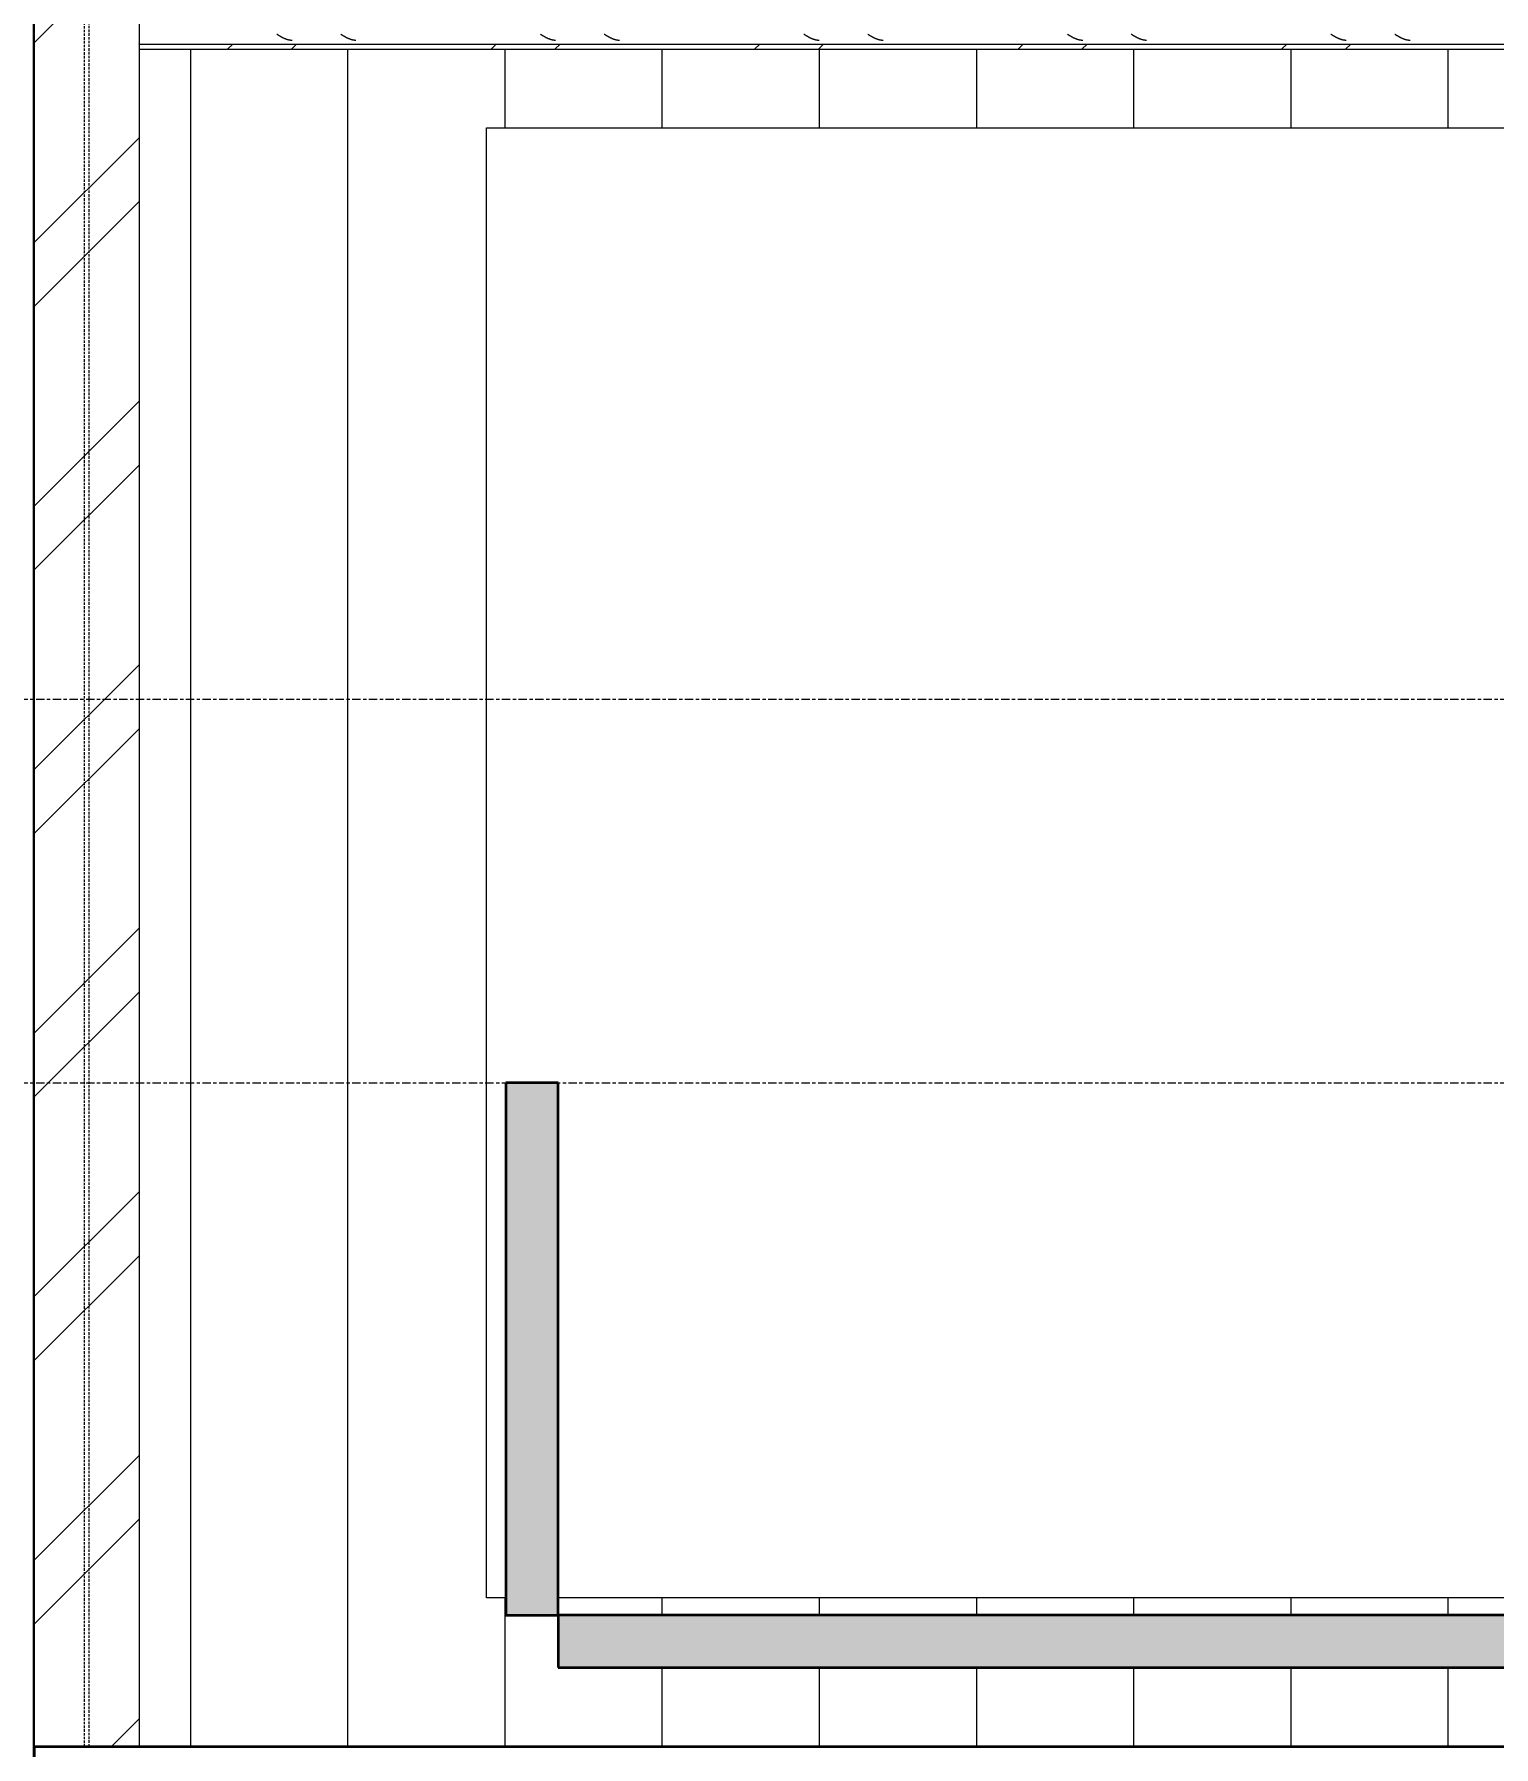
# Model space of a CAD drawing. Header units: centimetres. Extents: x 710 to 12582, y -437 to 1921.
# Drawn here: x 10005 to 10283.5, y 388.9 to 715.7 of the extents above; entities that cross this region are included whole.
import ezdxf

# ---------------------------------------------------------------- set-up
doc = ezdxf.new("R2010")
doc.units = ezdxf.units.CM
doc.linetypes.add('Centre', pattern=[3.175, 0.635, -0.475, 1.59, -0.475])
doc.linetypes.add('Oculto', pattern=[0.714375, 0.47625, -0.238125])
for name, color, linetype, lineweight in [('A-ANNO-DIMS', 7, 'Continuous', 9), ('A-ANNO-DIMS-100', 7, 'Continuous', 9), ('A-FLOR', 7, 'Continuous', 9), ('A-FLOR-LEVL', 7, 'Continuous', 9), ('A-FLOR-PATT', 7, 'Continuous', 35), ('A-WALL', 7, 'Continuous', 9), ('A-WALL-PATT', 7, 'Continuous', 35), ('I-WALL', 7, 'Continuous', 9), ('S-BEAM', 7, 'Continuous', 9), ('S-COLS', 7, 'Continuous', 9)]:
    doc.layers.add(name, color=color, linetype=linetype, lineweight=lineweight)
doc.styles.add('Century Gothic_1', font='GOTHIC.TTF', dxfattribs={"height": 15})
doc.dimstyles.new('FCA_N_Cotas_E100', dxfattribs={"dimscale": 30.48, "dimtxt": 15.662524, "dimasz": 0.492126, "dimexe": 0.656168, "dimexo": 0.656168, "dimgap": 0.032808, "dimtad": 1, "dimlfac": 0.01, "dimrnd": 0.01, "dimzin": 0, "dimdsep": 46, "dimtxsty": 'Century Gothic_1', "dimblk1": 'OBLIQUE', "dimblk2": 'OBLIQUE', "dimsah": 1, "dimcen": 0.09, "dimdle": 0.656168, "dimazin": 2, "dimtfac": 1, "dimtdec": 4, "dimtix": 1, "dimtmove": 0, "dimatfit": 3, "dimfxl": 1, "dimtvp": 1, "dimtolj": 1, "dimtzin": 0, "dimarcsym": 2})
pattern_1 = [(45, (-4995.467, 712), (-25.14472, 25.14472), []), (45, (-4995.467, 750.1), (-25.14472, 25.14472), [])]

# ---------------------------------------------------------------- blocks, each defined once
blk = doc.blocks.new('UC-Perfil universal-Pilar - 200 x 200-1745402-Sección 5')
at = {"layer": 'S-COLS', "true_color": 0xc0c0c0}
h = blk.add_hatch(dxfattribs=at)
h.set_pattern_fill('FP_11', color=9, style=0, pattern_type=2)
h.set_pattern_definition(pattern_1)
h.paths.add_polyline_path([(-9805.3, 94), (-9805.3, 378.86), (-9810.3, 378.86), (-9810.3, 377.86), (-9812.82, 377.86), (-9814.22, 377.28), (-9814.8, 375.88), (-9814.8, 361.84), (-9814.22, 360.44), (-9812.82, 359.86), (-9810.3, 359.86), (-9810.3, 358.86), (-9820.3, 358.86), (-9820.3, 359.86), (-9817.78, 359.86), (-9816.38, 360.44), (-9815.8, 361.84), (-9815.8, 375.88), (-9816.38, 377.28), (-9817.78, 377.86), (-9820.3, 377.86), (-9820.3, 378.86), (-9825.3, 378.86), (-9825.3, 94)])
h.paths.add_polyline_path([(-9805.3, 388.86), (-9805.3, 882.3), (-9825.3, 882.3), (-9825.3, 388.86), (-9815.92, 388.86)])
h.paths.add_polyline_path([(-9825.3, 910.84), (-9805.3, 910.84), (-9805.3, 933.53), (-9825.3, 933.53)])
at = {"layer": 'S-COLS'}
for p, q in [((-9825.3, 882.3), (-9825.3, 388.86)), ((-9805.3, 882.3), (-9805.3, 388.86))]:
    blk.add_line(p, q, dxfattribs=at)
at = {"layer": 'S-COLS', "linetype": 'Oculto'}
for p, q in [((-9815.7, 388.86), (-9815.7, 882.3)), ((-9814.9, 882.3), (-9814.9, 388.86))]:
    blk.add_line(p, q, dxfattribs=at)
blk = doc.blocks.new('FP_36-Sección 5')
at = {"layer": 'S-BEAM', "color": 9, "true_color": 0xc0c0c0}
for p, q in [((-9779.01, 715.68), (-9778.96, 715.65)), ((-9778.96, 715.65), (-9778.91, 715.62)), ((-9778.91, 715.62), (-9778.86, 715.59)), ((-9778.86, 715.59), (-9778.81, 715.56)), ((-9778.81, 715.56), (-9778.76, 715.53)), ((-9778.76, 715.53), (-9778.71, 715.5)), ((-9778.71, 715.5), (-9778.67, 715.47)), ((-9778.67, 715.47), (-9778.62, 715.44)), ((-9778.62, 715.44), (-9778.57, 715.41)), ((-9778.57, 715.41), (-9778.52, 715.39)), ((-9778.52, 715.39), (-9778.47, 715.36)), ((-9778.47, 715.36), (-9778.42, 715.33)), ((-9778.42, 715.33), (-9778.37, 715.3)), ((-9778.37, 715.3), (-9778.33, 715.27)), ((-9778.33, 715.27), (-9778.28, 715.25)), ((-9778.28, 715.25), (-9778.23, 715.22)), ((-9778.23, 715.22), (-9778.18, 715.19)), ((-9778.18, 715.19), (-9778.13, 715.16)), ((-9778.13, 715.16), (-9778.08, 715.14)), ((-9778.08, 715.14), (-9778.03, 715.11)), ((-9778.03, 715.11), (-9777.99, 715.09)), ((-9777.99, 715.09), (-9777.94, 715.06)), ((-9777.94, 715.06), (-9777.89, 715.04)), ((-9777.89, 715.04), (-9777.84, 715.01)), ((-9777.84, 715.01), (-9777.79, 714.99)), ((-9777.79, 714.99), (-9777.74, 714.97)), ((-9777.74, 714.97), (-9777.69, 714.95)), ((-9777.69, 714.95), (-9777.64, 714.92)), ((-9777.64, 714.92), (-9777.6, 714.9)), ((-9777.6, 714.9), (-9777.55, 714.88)), ((-9777.55, 714.88), (-9777.5, 714.86)), ((-9777.5, 714.86), (-9777.45, 714.84)), ((-9777.45, 714.84), (-9777.4, 714.82)), ((-9777.4, 714.82), (-9777.35, 714.8)), ((-9777.35, 714.8), (-9777.3, 714.78)), ((-9777.3, 714.78), (-9777.26, 714.77)), ((-9777.26, 714.77), (-9777.21, 714.75)), ((-9777.21, 714.75), (-9777.16, 714.73)), ((-9777.16, 714.73), (-9777.11, 714.72)), ((-9777.11, 714.72), (-9777.06, 714.7)), ((-9777.06, 714.7), (-9777.01, 714.69)), ((-9777.01, 714.69), (-9776.96, 714.67)), ((-9776.96, 714.67), (-9776.92, 714.66)), ((-9776.92, 714.66), (-9776.87, 714.65)), ((-9776.87, 714.65), (-9776.82, 714.64)), ((-9776.82, 714.64), (-9776.77, 714.62)), ((-9776.77, 714.62), (-9776.72, 714.61)), ((-9776.72, 714.61), (-9776.67, 714.6)), ((-9776.67, 714.6), (-9776.62, 714.59)), ((-9776.62, 714.59), (-9776.58, 714.59)), ((-9776.58, 714.59), (-9776.53, 714.58)), ((-9776.53, 714.58), (-9776.48, 714.57)), ((-9776.48, 714.57), (-9776.43, 714.57)), ((-9776.43, 714.57), (-9776.38, 714.56)), ((-9776.38, 714.56), (-9776.33, 714.56)), ((-9776.33, 714.56), (-9776.28, 714.55)), ((-9776.28, 714.55), (-9776.24, 714.55)), ((-9776.24, 714.55), (-9776.19, 714.55)), ((-9776.19, 714.55), (-9776.14, 714.54)), ((-9776.14, 714.54), (-9776.09, 714.54)), ((-9766.82, 715.68), (-9766.77, 715.65)), ((-9766.77, 715.65), (-9766.72, 715.62)), ((-9766.72, 715.62), (-9766.67, 715.59)), ((-9766.67, 715.59), (-9766.62, 715.56)), ((-9766.62, 715.56), (-9766.57, 715.53)), ((-9766.57, 715.53), (-9766.52, 715.5)), ((-9766.52, 715.5), (-9766.48, 715.47)), ((-9766.48, 715.47), (-9766.43, 715.44)), ((-9766.43, 715.44), (-9766.38, 715.41)), ((-9766.38, 715.41), (-9766.33, 715.39)), ((-9766.33, 715.39), (-9766.28, 715.36)), ((-9766.28, 715.36), (-9766.23, 715.33)), ((-9766.23, 715.33), (-9766.18, 715.3)), ((-9766.18, 715.3), (-9766.14, 715.27)), ((-9766.14, 715.27), (-9766.09, 715.25)), ((-9766.09, 715.25), (-9766.04, 715.22)), ((-9766.04, 715.22), (-9765.99, 715.19)), ((-9765.99, 715.19), (-9765.94, 715.16)), ((-9765.94, 715.16), (-9765.89, 715.14)), ((-9765.89, 715.14), (-9765.84, 715.11)), ((-9765.84, 715.11), (-9765.8, 715.09)), ((-9765.8, 715.09), (-9765.75, 715.06)), ((-9765.75, 715.06), (-9765.7, 715.04)), ((-9765.7, 715.04), (-9765.65, 715.01)), ((-9765.65, 715.01), (-9765.6, 714.99)), ((-9765.6, 714.99), (-9765.55, 714.97)), ((-9765.55, 714.97), (-9765.5, 714.95)), ((-9765.5, 714.95), (-9765.46, 714.92)), ((-9765.46, 714.92), (-9765.41, 714.9)), ((-9765.41, 714.9), (-9765.36, 714.88)), ((-9765.36, 714.88), (-9765.31, 714.86)), ((-9765.31, 714.86), (-9765.26, 714.84)), ((-9765.26, 714.84), (-9765.21, 714.82)), ((-9765.21, 714.82), (-9765.16, 714.8)), ((-9765.16, 714.8), (-9765.12, 714.78)), ((-9765.12, 714.78), (-9765.07, 714.77)), ((-9765.07, 714.77), (-9765.02, 714.75)), ((-9765.02, 714.75), (-9764.97, 714.73)), ((-9764.97, 714.73), (-9764.92, 714.72)), ((-9764.92, 714.72), (-9764.87, 714.7)), ((-9764.87, 714.7), (-9764.82, 714.69)), ((-9764.82, 714.69), (-9764.78, 714.67)), ((-9764.78, 714.67), (-9764.73, 714.66)), ((-9764.73, 714.66), (-9764.68, 714.65)), ((-9764.68, 714.65), (-9764.63, 714.64)), ((-9764.63, 714.64), (-9764.58, 714.62)), ((-9764.58, 714.62), (-9764.53, 714.61)), ((-9764.53, 714.61), (-9764.48, 714.6)), ((-9764.48, 714.6), (-9764.44, 714.59)), ((-9764.44, 714.59), (-9764.39, 714.59)), ((-9764.39, 714.59), (-9764.34, 714.58)), ((-9764.34, 714.58), (-9764.29, 714.57)), ((-9764.29, 714.57), (-9764.24, 714.57)), ((-9764.24, 714.57), (-9764.19, 714.56)), ((-9764.19, 714.56), (-9764.14, 714.56)), ((-9764.14, 714.56), (-9764.09, 714.55)), ((-9764.09, 714.55), (-9764.05, 714.55)), ((-9764.05, 714.55), (-9764, 714.55)), ((-9764, 714.55), (-9763.95, 714.54)), ((-9763.95, 714.54), (-9763.9, 714.54)), ((-9728.72, 715.68), (-9728.67, 715.65)), ((-9728.67, 715.65), (-9728.62, 715.62)), ((-9728.62, 715.62), (-9728.57, 715.59)), ((-9728.57, 715.59), (-9728.52, 715.56)), ((-9728.52, 715.56), (-9728.47, 715.53)), ((-9728.47, 715.53), (-9728.42, 715.5)), ((-9728.42, 715.5), (-9728.38, 715.47)), ((-9728.38, 715.47), (-9728.33, 715.44)), ((-9728.33, 715.44), (-9728.28, 715.41)), ((-9728.28, 715.41), (-9728.23, 715.39)), ((-9728.23, 715.39), (-9728.18, 715.36)), ((-9728.18, 715.36), (-9728.13, 715.33)), ((-9728.13, 715.33), (-9728.08, 715.3)), ((-9728.08, 715.3), (-9728.04, 715.27)), ((-9728.04, 715.27), (-9727.99, 715.25)), ((-9727.99, 715.25), (-9727.94, 715.22)), ((-9727.94, 715.22), (-9727.89, 715.19)), ((-9727.89, 715.19), (-9727.84, 715.16)), ((-9727.84, 715.16), (-9727.79, 715.14)), ((-9727.79, 715.14), (-9727.74, 715.11)), ((-9727.74, 715.11), (-9727.7, 715.09)), ((-9727.7, 715.09), (-9727.65, 715.06)), ((-9727.65, 715.06), (-9727.6, 715.04)), ((-9727.6, 715.04), (-9727.55, 715.01)), ((-9727.55, 715.01), (-9727.5, 714.99)), ((-9727.5, 714.99), (-9727.45, 714.97)), ((-9727.45, 714.97), (-9727.4, 714.95)), ((-9727.4, 714.95), (-9727.36, 714.92)), ((-9727.36, 714.92), (-9727.31, 714.9)), ((-9727.31, 714.9), (-9727.26, 714.88)), ((-9727.26, 714.88), (-9727.21, 714.86)), ((-9727.21, 714.86), (-9727.16, 714.84)), ((-9727.16, 714.84), (-9727.11, 714.82)), ((-9727.11, 714.82), (-9727.06, 714.8)), ((-9727.06, 714.8), (-9727.02, 714.78)), ((-9727.02, 714.78), (-9726.97, 714.77)), ((-9726.97, 714.77), (-9726.92, 714.75)), ((-9726.92, 714.75), (-9726.87, 714.73)), ((-9726.87, 714.73), (-9726.82, 714.72)), ((-9726.82, 714.72), (-9726.77, 714.7)), ((-9726.77, 714.7), (-9726.72, 714.69)), ((-9726.72, 714.69), (-9726.68, 714.67)), ((-9726.68, 714.67), (-9726.63, 714.66)), ((-9726.63, 714.66), (-9726.58, 714.65)), ((-9726.58, 714.65), (-9726.53, 714.64)), ((-9726.53, 714.64), (-9726.48, 714.62)), ((-9726.48, 714.62), (-9726.43, 714.61)), ((-9726.43, 714.61), (-9726.38, 714.6)), ((-9726.38, 714.6), (-9726.34, 714.59)), ((-9726.34, 714.59), (-9726.29, 714.59)), ((-9726.29, 714.59), (-9726.24, 714.58)), ((-9726.24, 714.58), (-9726.19, 714.57)), ((-9726.19, 714.57), (-9726.14, 714.57)), ((-9726.14, 714.57), (-9726.09, 714.56)), ((-9726.09, 714.56), (-9726.04, 714.56)), ((-9726.04, 714.56), (-9725.99, 714.55)), ((-9725.99, 714.55), (-9725.95, 714.55)), ((-9725.95, 714.55), (-9725.9, 714.55)), ((-9725.9, 714.55), (-9725.85, 714.54)), ((-9725.85, 714.54), (-9725.8, 714.54)), ((-9716.53, 715.68), (-9716.48, 715.65)), ((-9716.48, 715.65), (-9716.43, 715.62)), ((-9716.43, 715.62), (-9716.38, 715.59)), ((-9716.38, 715.59), (-9716.33, 715.56)), ((-9716.33, 715.56), (-9716.28, 715.53)), ((-9716.28, 715.53), (-9716.24, 715.5)), ((-9716.24, 715.5), (-9716.19, 715.47)), ((-9716.19, 715.47), (-9716.14, 715.44)), ((-9716.14, 715.44), (-9716.09, 715.41)), ((-9716.09, 715.41), (-9716.04, 715.39)), ((-9716.04, 715.39), (-9715.99, 715.36)), ((-9715.99, 715.36), (-9715.94, 715.33)), ((-9715.94, 715.33), (-9715.9, 715.3)), ((-9715.9, 715.3), (-9715.85, 715.27)), ((-9715.85, 715.27), (-9715.8, 715.25)), ((-9715.8, 715.25), (-9715.75, 715.22)), ((-9715.75, 715.22), (-9715.7, 715.19)), ((-9715.7, 715.19), (-9715.65, 715.16)), ((-9715.65, 715.16), (-9715.6, 715.14)), ((-9715.6, 715.14), (-9715.55, 715.11)), ((-9715.55, 715.11), (-9715.51, 715.09)), ((-9715.51, 715.09), (-9715.46, 715.06)), ((-9715.46, 715.06), (-9715.41, 715.04)), ((-9715.41, 715.04), (-9715.36, 715.01)), ((-9715.36, 715.01), (-9715.31, 714.99)), ((-9715.31, 714.99), (-9715.26, 714.97)), ((-9715.26, 714.97), (-9715.21, 714.95)), ((-9715.21, 714.95), (-9715.17, 714.92)), ((-9715.17, 714.92), (-9715.12, 714.9)), ((-9715.12, 714.9), (-9715.07, 714.88)), ((-9715.07, 714.88), (-9715.02, 714.86)), ((-9715.02, 714.86), (-9714.97, 714.84)), ((-9714.97, 714.84), (-9714.92, 714.82)), ((-9714.92, 714.82), (-9714.87, 714.8)), ((-9714.87, 714.8), (-9714.83, 714.78)), ((-9714.83, 714.78), (-9714.78, 714.77)), ((-9714.78, 714.77), (-9714.73, 714.75)), ((-9714.73, 714.75), (-9714.68, 714.73)), ((-9714.68, 714.73), (-9714.63, 714.72)), ((-9714.63, 714.72), (-9714.58, 714.7)), ((-9714.58, 714.7), (-9714.53, 714.69)), ((-9714.53, 714.69), (-9714.49, 714.67)), ((-9714.49, 714.67), (-9714.44, 714.66)), ((-9714.44, 714.66), (-9714.39, 714.65)), ((-9714.39, 714.65), (-9714.34, 714.64)), ((-9714.34, 714.64), (-9714.29, 714.62)), ((-9714.29, 714.62), (-9714.24, 714.61)), ((-9714.24, 714.61), (-9714.19, 714.6)), ((-9714.19, 714.6), (-9714.15, 714.59)), ((-9714.15, 714.59), (-9714.1, 714.59)), ((-9714.1, 714.59), (-9714.05, 714.58)), ((-9714.05, 714.58), (-9714, 714.57)), ((-9714, 714.57), (-9713.95, 714.57)), ((-9713.95, 714.57), (-9713.9, 714.56)), ((-9713.9, 714.56), (-9713.85, 714.56)), ((-9713.85, 714.56), (-9713.81, 714.55)), ((-9713.81, 714.55), (-9713.76, 714.55)), ((-9713.76, 714.55), (-9713.71, 714.55)), ((-9713.71, 714.55), (-9713.66, 714.54)), ((-9713.66, 714.54), (-9713.61, 714.54)), ((-9678.43, 715.68), (-9678.38, 715.65)), ((-9678.38, 715.65), (-9678.33, 715.62)), ((-9678.33, 715.62), (-9678.28, 715.59)), ((-9678.28, 715.59), (-9678.23, 715.56)), ((-9678.23, 715.56), (-9678.18, 715.53)), ((-9678.18, 715.53), (-9678.14, 715.5)), ((-9678.14, 715.5), (-9678.09, 715.47)), ((-9678.09, 715.47), (-9678.04, 715.44)), ((-9678.04, 715.44), (-9677.99, 715.41)), ((-9677.99, 715.41), (-9677.94, 715.39)), ((-9677.94, 715.39), (-9677.89, 715.36)), ((-9677.89, 715.36), (-9677.84, 715.33)), ((-9677.84, 715.33), (-9677.8, 715.3)), ((-9677.8, 715.3), (-9677.75, 715.27)), ((-9677.75, 715.27), (-9677.7, 715.25)), ((-9677.7, 715.25), (-9677.65, 715.22)), ((-9677.65, 715.22), (-9677.6, 715.19)), ((-9677.6, 715.19), (-9677.55, 715.16)), ((-9677.55, 715.16), (-9677.5, 715.14)), ((-9677.5, 715.14), (-9677.45, 715.11)), ((-9677.45, 715.11), (-9677.41, 715.09)), ((-9677.41, 715.09), (-9677.36, 715.06)), ((-9677.36, 715.06), (-9677.31, 715.04)), ((-9677.31, 715.04), (-9677.26, 715.01)), ((-9677.26, 715.01), (-9677.21, 714.99)), ((-9677.21, 714.99), (-9677.16, 714.97)), ((-9677.16, 714.97), (-9677.11, 714.95)), ((-9677.11, 714.95), (-9677.07, 714.92)), ((-9677.07, 714.92), (-9677.02, 714.9)), ((-9677.02, 714.9), (-9676.97, 714.88)), ((-9676.97, 714.88), (-9676.92, 714.86)), ((-9676.92, 714.86), (-9676.87, 714.84)), ((-9676.87, 714.84), (-9676.82, 714.82)), ((-9676.82, 714.82), (-9676.77, 714.8)), ((-9676.77, 714.8), (-9676.73, 714.78)), ((-9676.73, 714.78), (-9676.68, 714.77)), ((-9676.68, 714.77), (-9676.63, 714.75)), ((-9676.63, 714.75), (-9676.58, 714.73)), ((-9676.58, 714.73), (-9676.53, 714.72)), ((-9676.53, 714.72), (-9676.48, 714.7)), ((-9676.48, 714.7), (-9676.43, 714.69)), ((-9676.43, 714.69), (-9676.39, 714.67)), ((-9676.39, 714.67), (-9676.34, 714.66)), ((-9676.34, 714.66), (-9676.29, 714.65)), ((-9676.29, 714.65), (-9676.24, 714.64)), ((-9676.24, 714.64), (-9676.19, 714.62)), ((-9676.19, 714.62), (-9676.14, 714.61)), ((-9676.14, 714.61), (-9676.09, 714.6)), ((-9676.09, 714.6), (-9676.05, 714.59)), ((-9676.05, 714.59), (-9676, 714.59)), ((-9676, 714.59), (-9675.95, 714.58)), ((-9675.95, 714.58), (-9675.9, 714.57)), ((-9675.9, 714.57), (-9675.85, 714.57)), ((-9675.85, 714.57), (-9675.8, 714.56)), ((-9675.8, 714.56), (-9675.75, 714.56)), ((-9675.75, 714.56), (-9675.71, 714.55)), ((-9675.71, 714.55), (-9675.66, 714.55)), ((-9675.66, 714.55), (-9675.61, 714.55)), ((-9675.61, 714.55), (-9675.56, 714.54)), ((-9675.56, 714.54), (-9675.51, 714.54)), ((-9666.24, 715.68), (-9666.19, 715.65)), ((-9666.19, 715.65), (-9666.14, 715.62)), ((-9666.14, 715.62), (-9666.09, 715.59)), ((-9666.09, 715.59), (-9666.04, 715.56)), ((-9666.04, 715.56), (-9665.99, 715.53)), ((-9665.99, 715.53), (-9665.95, 715.5)), ((-9665.95, 715.5), (-9665.9, 715.47)), ((-9665.9, 715.47), (-9665.85, 715.44)), ((-9665.85, 715.44), (-9665.8, 715.41)), ((-9665.8, 715.41), (-9665.75, 715.39)), ((-9665.75, 715.39), (-9665.7, 715.36)), ((-9665.7, 715.36), (-9665.65, 715.33)), ((-9665.65, 715.33), (-9665.61, 715.3)), ((-9665.61, 715.3), (-9665.56, 715.27)), ((-9665.56, 715.27), (-9665.51, 715.25)), ((-9665.51, 715.25), (-9665.46, 715.22)), ((-9665.46, 715.22), (-9665.41, 715.19)), ((-9665.41, 715.19), (-9665.36, 715.16)), ((-9665.36, 715.16), (-9665.31, 715.14)), ((-9665.31, 715.14), (-9665.27, 715.11)), ((-9665.27, 715.11), (-9665.22, 715.09)), ((-9665.22, 715.09), (-9665.17, 715.06)), ((-9665.17, 715.06), (-9665.12, 715.04)), ((-9665.12, 715.04), (-9665.07, 715.01)), ((-9665.07, 715.01), (-9665.02, 714.99)), ((-9665.02, 714.99), (-9664.97, 714.97)), ((-9664.97, 714.97), (-9664.93, 714.95)), ((-9664.93, 714.95), (-9664.88, 714.92)), ((-9664.88, 714.92), (-9664.83, 714.9)), ((-9664.83, 714.9), (-9664.78, 714.88)), ((-9664.78, 714.88), (-9664.73, 714.86)), ((-9664.73, 714.86), (-9664.68, 714.84)), ((-9664.68, 714.84), (-9664.63, 714.82)), ((-9664.63, 714.82), (-9664.59, 714.8)), ((-9664.59, 714.8), (-9664.54, 714.78)), ((-9664.54, 714.78), (-9664.49, 714.77)), ((-9664.49, 714.77), (-9664.44, 714.75)), ((-9664.44, 714.75), (-9664.39, 714.73)), ((-9664.39, 714.73), (-9664.34, 714.72)), ((-9664.34, 714.72), (-9664.29, 714.7)), ((-9664.29, 714.7), (-9664.24, 714.69)), ((-9664.24, 714.69), (-9664.2, 714.67)), ((-9664.2, 714.67), (-9664.15, 714.66)), ((-9664.15, 714.66), (-9664.1, 714.65)), ((-9664.1, 714.65), (-9664.05, 714.64)), ((-9664.05, 714.64), (-9664, 714.62)), ((-9664, 714.62), (-9663.95, 714.61)), ((-9663.95, 714.61), (-9663.9, 714.6)), ((-9663.9, 714.6), (-9663.86, 714.59)), ((-9663.86, 714.59), (-9663.81, 714.59)), ((-9663.81, 714.59), (-9663.76, 714.58)), ((-9663.76, 714.58), (-9663.71, 714.57)), ((-9663.71, 714.57), (-9663.66, 714.57)), ((-9663.66, 714.57), (-9663.61, 714.56)), ((-9663.61, 714.56), (-9663.56, 714.56)), ((-9663.56, 714.56), (-9663.52, 714.55)), ((-9663.52, 714.55), (-9663.47, 714.55)), ((-9663.47, 714.55), (-9663.42, 714.55)), ((-9663.42, 714.55), (-9663.37, 714.54)), ((-9663.37, 714.54), (-9663.32, 714.54)), ((-9628.14, 715.68), (-9628.09, 715.65)), ((-9628.09, 715.65), (-9628.04, 715.62)), ((-9628.04, 715.62), (-9627.99, 715.59)), ((-9627.99, 715.59), (-9627.94, 715.56)), ((-9627.94, 715.56), (-9627.89, 715.53)), ((-9627.89, 715.53), (-9627.85, 715.5)), ((-9627.85, 715.5), (-9627.8, 715.47)), ((-9627.8, 715.47), (-9627.75, 715.44)), ((-9627.75, 715.44), (-9627.7, 715.41)), ((-9627.7, 715.41), (-9627.65, 715.39)), ((-9627.65, 715.39), (-9627.6, 715.36)), ((-9627.6, 715.36), (-9627.55, 715.33)), ((-9627.55, 715.33), (-9627.51, 715.3)), ((-9627.51, 715.3), (-9627.46, 715.27)), ((-9627.46, 715.27), (-9627.41, 715.25)), ((-9627.41, 715.25), (-9627.36, 715.22)), ((-9627.36, 715.22), (-9627.31, 715.19)), ((-9627.31, 715.19), (-9627.26, 715.16)), ((-9627.26, 715.16), (-9627.21, 715.14)), ((-9627.21, 715.14), (-9627.17, 715.11)), ((-9627.17, 715.11), (-9627.12, 715.09)), ((-9627.12, 715.09), (-9627.07, 715.06)), ((-9627.07, 715.06), (-9627.02, 715.04)), ((-9627.02, 715.04), (-9626.97, 715.01)), ((-9626.97, 715.01), (-9626.92, 714.99)), ((-9626.92, 714.99), (-9626.87, 714.97)), ((-9626.87, 714.97), (-9626.83, 714.95)), ((-9626.83, 714.95), (-9626.78, 714.92)), ((-9626.78, 714.92), (-9626.73, 714.9)), ((-9626.73, 714.9), (-9626.68, 714.88)), ((-9626.68, 714.88), (-9626.63, 714.86)), ((-9626.63, 714.86), (-9626.58, 714.84)), ((-9626.58, 714.84), (-9626.53, 714.82)), ((-9626.53, 714.82), (-9626.49, 714.8)), ((-9626.49, 714.8), (-9626.44, 714.78)), ((-9626.44, 714.78), (-9626.39, 714.77)), ((-9626.39, 714.77), (-9626.34, 714.75)), ((-9626.34, 714.75), (-9626.29, 714.73)), ((-9626.29, 714.73), (-9626.24, 714.72)), ((-9626.24, 714.72), (-9626.19, 714.7)), ((-9626.19, 714.7), (-9626.14, 714.69)), ((-9626.14, 714.69), (-9626.1, 714.67)), ((-9626.1, 714.67), (-9626.05, 714.66)), ((-9626.05, 714.66), (-9626, 714.65)), ((-9626, 714.65), (-9625.95, 714.64)), ((-9625.95, 714.64), (-9625.9, 714.62)), ((-9625.9, 714.62), (-9625.85, 714.61)), ((-9625.85, 714.61), (-9625.8, 714.6)), ((-9625.8, 714.6), (-9625.76, 714.59)), ((-9625.76, 714.59), (-9625.71, 714.59)), ((-9625.71, 714.59), (-9625.66, 714.58)), ((-9625.66, 714.58), (-9625.61, 714.57)), ((-9625.61, 714.57), (-9625.56, 714.57)), ((-9625.56, 714.57), (-9625.51, 714.56)), ((-9625.51, 714.56), (-9625.46, 714.56)), ((-9625.46, 714.56), (-9625.42, 714.55)), ((-9625.42, 714.55), (-9625.37, 714.55)), ((-9625.37, 714.55), (-9625.32, 714.55)), ((-9625.32, 714.55), (-9625.27, 714.54)), ((-9625.27, 714.54), (-9625.22, 714.54)), ((-9615.95, 715.68), (-9615.9, 715.65)), ((-9615.9, 715.65), (-9615.85, 715.62)), ((-9615.85, 715.62), (-9615.8, 715.59)), ((-9615.8, 715.59), (-9615.75, 715.56)), ((-9615.75, 715.56), (-9615.7, 715.53)), ((-9615.7, 715.53), (-9615.66, 715.5)), ((-9615.66, 715.5), (-9615.61, 715.47)), ((-9615.61, 715.47), (-9615.56, 715.44)), ((-9615.56, 715.44), (-9615.51, 715.41)), ((-9615.51, 715.41), (-9615.46, 715.39)), ((-9615.46, 715.39), (-9615.41, 715.36)), ((-9615.41, 715.36), (-9615.36, 715.33)), ((-9615.36, 715.33), (-9615.32, 715.3)), ((-9615.32, 715.3), (-9615.27, 715.27)), ((-9615.27, 715.27), (-9615.22, 715.25)), ((-9615.22, 715.25), (-9615.17, 715.22)), ((-9615.17, 715.22), (-9615.12, 715.19)), ((-9615.12, 715.19), (-9615.07, 715.16)), ((-9615.07, 715.16), (-9615.02, 715.14)), ((-9615.02, 715.14), (-9614.98, 715.11)), ((-9614.98, 715.11), (-9614.93, 715.09)), ((-9614.93, 715.09), (-9614.88, 715.06)), ((-9614.88, 715.06), (-9614.83, 715.04)), ((-9614.83, 715.04), (-9614.78, 715.01)), ((-9614.78, 715.01), (-9614.73, 714.99)), ((-9614.73, 714.99), (-9614.68, 714.97)), ((-9614.68, 714.97), (-9614.64, 714.95)), ((-9614.64, 714.95), (-9614.59, 714.92)), ((-9614.59, 714.92), (-9614.54, 714.9)), ((-9614.54, 714.9), (-9614.49, 714.88)), ((-9614.49, 714.88), (-9614.44, 714.86)), ((-9614.44, 714.86), (-9614.39, 714.84)), ((-9614.39, 714.84), (-9614.34, 714.82)), ((-9614.34, 714.82), (-9614.3, 714.8)), ((-9614.3, 714.8), (-9614.25, 714.78)), ((-9614.25, 714.78), (-9614.2, 714.77)), ((-9614.2, 714.77), (-9614.15, 714.75)), ((-9614.15, 714.75), (-9614.1, 714.73)), ((-9614.1, 714.73), (-9614.05, 714.72)), ((-9614.05, 714.72), (-9614, 714.7)), ((-9614, 714.7), (-9613.96, 714.69)), ((-9613.96, 714.69), (-9613.91, 714.67)), ((-9613.91, 714.67), (-9613.86, 714.66)), ((-9613.86, 714.66), (-9613.81, 714.65)), ((-9613.81, 714.65), (-9613.76, 714.64)), ((-9613.76, 714.64), (-9613.71, 714.62)), ((-9613.71, 714.62), (-9613.66, 714.61)), ((-9613.66, 714.61), (-9613.62, 714.6)), ((-9613.62, 714.6), (-9613.57, 714.59)), ((-9613.57, 714.59), (-9613.52, 714.59)), ((-9613.52, 714.59), (-9613.47, 714.58)), ((-9613.47, 714.58), (-9613.42, 714.57)), ((-9613.42, 714.57), (-9613.37, 714.57)), ((-9613.37, 714.57), (-9613.32, 714.56)), ((-9613.32, 714.56), (-9613.28, 714.56)), ((-9613.28, 714.56), (-9613.23, 714.55)), ((-9613.23, 714.55), (-9613.18, 714.55)), ((-9613.18, 714.55), (-9613.13, 714.55)), ((-9613.13, 714.55), (-9613.08, 714.54)), ((-9613.08, 714.54), (-9613.03, 714.54)), ((-9577.85, 715.68), (-9577.8, 715.65)), ((-9577.8, 715.65), (-9577.75, 715.62)), ((-9577.75, 715.62), (-9577.7, 715.59)), ((-9577.7, 715.59), (-9577.65, 715.56)), ((-9577.65, 715.56), (-9577.6, 715.53)), ((-9577.6, 715.53), (-9577.56, 715.5)), ((-9577.56, 715.5), (-9577.51, 715.47)), ((-9577.51, 715.47), (-9577.46, 715.44)), ((-9577.46, 715.44), (-9577.41, 715.41)), ((-9577.41, 715.41), (-9577.36, 715.39)), ((-9577.36, 715.39), (-9577.31, 715.36)), ((-9577.31, 715.36), (-9577.26, 715.33)), ((-9577.26, 715.33), (-9577.22, 715.3)), ((-9577.22, 715.3), (-9577.17, 715.27)), ((-9577.17, 715.27), (-9577.12, 715.25)), ((-9577.12, 715.25), (-9577.07, 715.22)), ((-9577.07, 715.22), (-9577.02, 715.19)), ((-9577.02, 715.19), (-9576.97, 715.16)), ((-9576.97, 715.16), (-9576.92, 715.14)), ((-9576.92, 715.14), (-9576.88, 715.11)), ((-9576.88, 715.11), (-9576.83, 715.09)), ((-9576.83, 715.09), (-9576.78, 715.06)), ((-9576.78, 715.06), (-9576.73, 715.04)), ((-9576.73, 715.04), (-9576.68, 715.01)), ((-9576.68, 715.01), (-9576.63, 714.99)), ((-9576.63, 714.99), (-9576.58, 714.97)), ((-9576.58, 714.97), (-9576.54, 714.95)), ((-9576.54, 714.95), (-9576.49, 714.92)), ((-9576.49, 714.92), (-9576.44, 714.9)), ((-9576.44, 714.9), (-9576.39, 714.88)), ((-9576.39, 714.88), (-9576.34, 714.86)), ((-9576.34, 714.86), (-9576.29, 714.84)), ((-9576.29, 714.84), (-9576.24, 714.82)), ((-9576.24, 714.82), (-9576.2, 714.8)), ((-9576.2, 714.8), (-9576.15, 714.78)), ((-9576.15, 714.78), (-9576.1, 714.77)), ((-9576.1, 714.77), (-9576.05, 714.75)), ((-9576.05, 714.75), (-9576, 714.73)), ((-9576, 714.73), (-9575.95, 714.72)), ((-9575.95, 714.72), (-9575.9, 714.7)), ((-9575.9, 714.7), (-9575.86, 714.69)), ((-9575.86, 714.69), (-9575.81, 714.67)), ((-9575.81, 714.67), (-9575.76, 714.66)), ((-9575.76, 714.66), (-9575.71, 714.65)), ((-9575.71, 714.65), (-9575.66, 714.64)), ((-9575.66, 714.64), (-9575.61, 714.62)), ((-9575.61, 714.62), (-9575.56, 714.61)), ((-9575.56, 714.61), (-9575.52, 714.6)), ((-9575.52, 714.6), (-9575.47, 714.59)), ((-9575.47, 714.59), (-9575.42, 714.59)), ((-9575.42, 714.59), (-9575.37, 714.58)), ((-9575.37, 714.58), (-9575.32, 714.57)), ((-9575.32, 714.57), (-9575.27, 714.57)), ((-9575.27, 714.57), (-9575.22, 714.56)), ((-9575.22, 714.56), (-9575.18, 714.56)), ((-9575.18, 714.56), (-9575.13, 714.55)), ((-9575.13, 714.55), (-9575.08, 714.55)), ((-9575.08, 714.55), (-9575.03, 714.55)), ((-9575.03, 714.55), (-9574.98, 714.54)), ((-9574.98, 714.54), (-9574.93, 714.54)), ((-9565.66, 715.68), (-9565.61, 715.65)), ((-9565.61, 715.65), (-9565.56, 715.62)), ((-9565.56, 715.62), (-9565.51, 715.59)), ((-9565.51, 715.59), (-9565.46, 715.56)), ((-9565.46, 715.56), (-9565.42, 715.53)), ((-9565.42, 715.53), (-9565.37, 715.5)), ((-9565.37, 715.5), (-9565.32, 715.47)), ((-9565.32, 715.47), (-9565.27, 715.44)), ((-9565.27, 715.44), (-9565.22, 715.41)), ((-9565.22, 715.41), (-9565.17, 715.39)), ((-9565.17, 715.39), (-9565.12, 715.36)), ((-9565.12, 715.36), (-9565.08, 715.33)), ((-9565.08, 715.33), (-9565.03, 715.3)), ((-9565.03, 715.3), (-9564.98, 715.27)), ((-9564.98, 715.27), (-9564.93, 715.25)), ((-9564.93, 715.25), (-9564.88, 715.22)), ((-9564.88, 715.22), (-9564.83, 715.19)), ((-9564.83, 715.19), (-9564.78, 715.16)), ((-9564.78, 715.16), (-9564.74, 715.14)), ((-9564.74, 715.14), (-9564.69, 715.11)), ((-9564.69, 715.11), (-9564.64, 715.09)), ((-9564.64, 715.09), (-9564.59, 715.06)), ((-9564.59, 715.06), (-9564.54, 715.04)), ((-9564.54, 715.04), (-9564.49, 715.01)), ((-9564.49, 715.01), (-9564.44, 714.99)), ((-9564.44, 714.99), (-9564.4, 714.97)), ((-9564.4, 714.97), (-9564.35, 714.95)), ((-9564.35, 714.95), (-9564.3, 714.92)), ((-9564.3, 714.92), (-9564.25, 714.9)), ((-9564.25, 714.9), (-9564.2, 714.88)), ((-9564.2, 714.88), (-9564.15, 714.86)), ((-9564.15, 714.86), (-9564.1, 714.84)), ((-9564.1, 714.84), (-9564.05, 714.82)), ((-9564.05, 714.82), (-9564.01, 714.8)), ((-9564.01, 714.8), (-9563.96, 714.78)), ((-9563.96, 714.78), (-9563.91, 714.77)), ((-9563.91, 714.77), (-9563.86, 714.75)), ((-9563.86, 714.75), (-9563.81, 714.73)), ((-9563.81, 714.73), (-9563.76, 714.72)), ((-9563.76, 714.72), (-9563.71, 714.7)), ((-9563.71, 714.7), (-9563.67, 714.69)), ((-9563.67, 714.69), (-9563.62, 714.67)), ((-9563.62, 714.67), (-9563.57, 714.66)), ((-9563.57, 714.66), (-9563.52, 714.65)), ((-9563.52, 714.65), (-9563.47, 714.64)), ((-9563.47, 714.64), (-9563.42, 714.62)), ((-9563.42, 714.62), (-9563.37, 714.61)), ((-9563.37, 714.61), (-9563.33, 714.6)), ((-9563.33, 714.6), (-9563.28, 714.59)), ((-9563.28, 714.59), (-9563.23, 714.59)), ((-9563.23, 714.59), (-9563.18, 714.58)), ((-9563.18, 714.58), (-9563.13, 714.57)), ((-9563.13, 714.57), (-9563.08, 714.57)), ((-9563.08, 714.57), (-9563.03, 714.56)), ((-9563.03, 714.56), (-9562.99, 714.56)), ((-9562.99, 714.56), (-9562.94, 714.55)), ((-9562.94, 714.55), (-9562.89, 714.55)), ((-9562.89, 714.55), (-9562.84, 714.55)), ((-9562.84, 714.55), (-9562.79, 714.54)), ((-9562.79, 714.54), (-9562.74, 714.54))]:
    blk.add_line(p, q, dxfattribs=at)
blk = doc.blocks.new('M_W Shapes - 150 x 250-V34-Sección 5')
at = {"layer": 'S-BEAM', "true_color": 0xc0c0c0}
h = blk.add_hatch(dxfattribs=at)
h.set_pattern_fill('FP_11', color=9, style=0, pattern_type=2)
h.set_pattern_definition(pattern_1)
h.paths.add_polyline_path([(-9425.34, 712.79), (-9425.34, 713.79), (-9805.3, 713.79), (-9805.3, 712.79), (-9472.21, 712.79)])
at = {"layer": 'S-BEAM'}
for p, q in [((-9805.3, 713.79), (-9805.3, 713.86)), ((-9805.3, 713.79), (-9425.34, 713.79)), ((-9805.3, 712.79), (-9425.34, 712.79))]:
    blk.add_line(p, q, dxfattribs=at)
blk.add_blockref('FP_36-Sección 5', (0, 0), dxfattribs=at)
blk = doc.blocks.new('PQ_RVR_EST-01_ZZ_ZZ_MO_T_A_rvt-2-Sección 5')
at = {"layer": 'A-FLOR', "lineweight": 35}
for p, q in [((-9405.33, 388.86), (-9825.3, 388.86)), ((-9825.3, 388.86), (-9825.3, 378.86))]:
    blk.add_line(p, q, dxfattribs=at)
at = {"layer": 'S-BEAM', "lineweight": 9}
blk.add_blockref('M_W Shapes - 150 x 250-V34-Sección 5', (0, 0), dxfattribs=at)
at = {"layer": 'S-COLS', "lineweight": 9}
blk.add_blockref('UC-Perfil universal-Pilar - 200 x 200-1745402-Sección 5', (0, 0), dxfattribs=at)
blk = doc.blocks.new('DIMBLOCK33-Sección 5')
at = {"layer": 'A-ANNO-DIMS-100'}
for p, q in [((9969.04, 408.86), (9969.04, 74)), ((9969.04, 388.86), (9949.04, 388.86)), ((9969.04, 388.86), (9984.99, 388.86)), ((9969.04, 94), (9949.04, 94)), ((9969.04, 94), (10261.76, 94))]:
    blk.add_line(p, q, dxfattribs=at)
at = {"layer": 'A-ANNO-DIMS-100', "lineweight": 35}
for p, q in [((9969.04, 388.86), (9961.54, 396.36)), ((9969.04, 388.86), (9976.54, 381.36)), ((9969.04, 94), (9961.54, 101.5)), ((9969.04, 94), (9976.54, 86.5))]:
    blk.add_line(p, q, dxfattribs=at)
at = {"layer": 'A-ANNO-DIMS-100', "color": 0, "insert": (9948.81, 221.04), "char_height": 15, "width": 48.9267, "attachment_point": 1, "rotation": 90, "line_spacing_factor": 0.984502, "style": 'Century Gothic_1'}
blk.add_mtext('2.95', dxfattribs=at)
blk = doc.blocks.new('_Oblique')
at = {"color": 0, "linetype": 'ByBlock', "lineweight": -2}
blk.add_line((-0.5, -0.5), (0.5, 0.5), dxfattribs=at)

msp = doc.modelspace()

# ---------------------------------------------------------------- hatches: boundary and pattern name
at = {"layer": 'A-FLOR-PATT', "lineweight": 9, "true_color": 0x9a9a9a}
msp.add_hatch(color=253, dxfattribs=at).paths.add_polyline_path([(10104.997, 404), (10397.394, 404), (10397.394, 414), (10104.997, 414)])
at = {"layer": 'A-WALL-PATT', "lineweight": 9, "true_color": 0xc0c0c0}
h = msp.add_hatch(dxfattribs=at)
h.set_pattern_fill('FP_9', color=9, style=0, pattern_type=2)
h.set_pattern_definition([(90, (14834.82, 712), (-30, 2e-15), [])])
h.paths.add_polyline_path([(9937.408, 99), (10004.988, 99), (10004.988, 880.075), (9498.052, 880.075), (9498.052, 99), (9717.197, 99)])
h.paths.add_polyline_path([(9478.052, 99), (9478.052, 880.075), (9474.797, 880.075), (9474.797, 910.843), (9478.052, 910.843), (9478.052, 933.53), (9498.052, 933.53), (9498.052, 910.843), (10004.988, 910.843), (10004.988, 933.53), (10024.988, 933.53), (10024.988, 910.843), (10404.952, 910.843), (10404.952, 933.53), (10424.952, 933.53), (10424.952, 910.843), (10837.21, 910.843), (10837.21, 933.53), (10857.21, 933.53), (10857.21, 910.843), (10859.256, 910.843), (10859.256, 880.075), (10857.21, 880.075), (10857.21, 353.176), (10859.854, 348.597), (10857.21, 347.071), (10857.21, 118.599), (10859.864, 117.066), (10859.864, 938.287), (9473.556, 938.29), (9473.556, 99), (9474.306, 99)])
h.paths.add_polyline_path([(10837.21, 99), (10837.21, 105.897), (10649.005, 214.557), (10446.78, 99), (10832.16, 99)])
h.paths.add_polyline_path([(10859.114, 99), (10859.864, 99), (10859.864, 115.964), (10857.21, 111.368), (10857.21, 99)])
h.paths.add_polyline_path([(10024.988, 100.038), (10128.245, 117.356), (10161.764, 120.434), (10161.764, 352.859), (10181.764, 352.859), (10181.764, 314), (10281.764, 314), (10281.764, 352.859), (10301.764, 352.859), (10301.764, 122.074), (10397.394, 101.428), (10397.436, 220.024), (10404.952, 224.319), (10404.95, 353.859), (10024.99, 353.859), (10024.988, 100.345)])
h.paths.add_polyline_path([(10837.21, 117.444), (10837.21, 118.599), (10660.062, 220.875), (10659.057, 220.301), (10832.16, 120.36)])
h.paths.add_polyline_path([(10402.388, 119.703), (10404.952, 121.168), (10404.952, 163.56), (10402.364, 162.081), (10402.385, 125.575)])
h.paths.add_polyline_path([(10837.21, 130.146), (10837.21, 335.524), (10791.27, 309), (10812.501, 308.915), (10813.104, 308.665), (10813.895, 307.911), (10814.019, 307.75), (10814.279, 307.071), (10814.354, 306.5), (10814.269, 305.853), (10813.818, 304.988), (10813.622, 304.732), (10813.104, 304.335), (10812.501, 304.085), (10811.207, 304), (10782.609, 304), (10704.101, 258.673), (10726.208, 258.673), (10718.03, 254), (10814.394, 254), (10814.394, 258.673), (10819.394, 258.673), (10819.394, 218.673), (10814.394, 218.673), (10814.394, 249), (10709.28, 249), (10670.113, 226.619), (10832.16, 133.061)])
h.paths.add_polyline_path([(10424.952, 132.597), (10608.902, 237.711), (10572, 259.016), (10424.952, 174.989), (10424.952, 153.497)])
h.paths.add_polyline_path([(10402.36, 167.838), (10404.952, 169.319), (10404.952, 218.56), (10402.332, 217.063), (10402.356, 174.439)])
h.paths.add_polyline_path([(10424.952, 180.748), (10566.987, 261.91), (10524.007, 286.592), (10424.952, 229.989), (10424.952, 181.42)])
h.paths.add_polyline_path([(10424.952, 235.748), (10519.11, 289.552), (10424.952, 343.914), (10424.952, 237.265)])
h.paths.add_polyline_path([(10618.953, 243.455), (10619.958, 244.029), (10583.057, 265.334), (10582.051, 264.76), (10595.119, 257.215)])
h.paths.add_polyline_path([(10682.101, 258.673), (10684.101, 258.673), (10762.609, 304), (10760.609, 304), (10693.384, 265.187)])
h.paths.add_polyline_path([(10649.394, 258.673), (10662.101, 258.673), (10740.609, 304), (10650.527, 303.889), (10626.301, 290.045), (10649.394, 276.849), (10649.394, 265)])
h.paths.add_polyline_path([(10577.038, 267.654), (10578.044, 268.228), (10535.18, 292.976), (10534.174, 292.402), (10571.415, 270.901)])
h.paths.add_polyline_path([(10621.262, 292.925), (10649.588, 309), (10749.27, 309), (10835.628, 358.859), (10650.39, 358.81), (10620.308, 341.621), (10652.469, 323.133), (10652.864, 322.611), (10653.111, 321.993), (10653.148, 321.032), (10653.111, 320.742), (10652.864, 320.138), (10652.469, 319.618), (10651.953, 319.218), (10651.351, 318.966), (10650.705, 318.878), (10650.043, 318.966), (10648.734, 319.618), (10615.269, 338.741), (10578.176, 317.545), (10620.938, 293.11)])
h.paths.add_polyline_path([(10529.162, 295.296), (10530.167, 295.87), (10424.952, 356.616), (10424.952, 355.461), (10524.007, 298.272)])
h.paths.add_polyline_path([(10771.27, 309), (10837.21, 347.071), (10837.21, 348.225), (10769.27, 309)])
h.paths.add_polyline_path([(10573.137, 320.425), (10610.23, 341.621), (10580.063, 358.859), (10505.877, 358.859), (10572.073, 321.032)])
h.paths.add_polyline_path([(10615.269, 344.5), (10640.397, 358.859), (10590.141, 358.859), (10607.473, 348.955)])
h.paths.add_polyline_path([(9662.88, 357.507), (9662.88, 357.605), (9646.748, 357.605), (9646.748, 358.249), (9646.451, 358.249), (9646.451, 358.859), (9498.055, 358.859), (9498.055, 378.859), (10004.985, 378.859), (10004.985, 358.859), (9681.137, 358.859), (9681.137, 358.249), (9680.819, 358.249), (9680.819, 357.605), (9664.68, 357.507)])
h.paths.add_polyline_path([(10837.206, 359.77), (10837.21, 359.859), (10837.21, 412.291), (10832.967, 406.66), (10639.994, 552.076), (10639.163, 551.45), (10832.378, 405.852), (10826.36, 397.866), (10630.855, 545.189), (10514.178, 457.266), (10651.391, 378.859), (10837.206, 378.859), (10837.206, 359.859)])
h.paths.add_polyline_path([(10595.119, 378.859), (10641.313, 378.859), (10509.831, 453.991), (10472.668, 425.986), (10555.141, 378.859)])
h.paths.add_polyline_path([(10470.877, 378.859), (10545.063, 378.859), (10468.321, 422.711), (10436.327, 398.602), (10453.394, 388.849)])
h.paths.add_polyline_path([(10104.997, 414), (10397.394, 414), (10397.394, 417.3), (10104.997, 417.3)])
h.paths.add_polyline_path([(10368.171, 388.859), (10397.394, 388.859), (10397.394, 393), (10396.144, 393), (10396.144, 404), (10104.997, 404), (10104.997, 414), (10094.997, 414), (10094.997, 417.3), (10091.299, 417.3), (10091.299, 697.79), (10400.999, 697.79), (10400.999, 521.94), (10404.952, 519.681), (10404.952, 880.075), (10024.988, 880.075), (10024.988, 388.859), (10358.078, 388.859)])
h.paths.add_polyline_path([(10433.638, 400.138), (10429.332, 405.852), (10458.871, 428.111), (10457.926, 428.651), (10428.743, 406.66), (10424.952, 411.69), (10424.952, 405.101), (10429.332, 402.599)])
h.paths.add_polyline_path([(10837.21, 415.984), (10837.21, 880.075), (10424.952, 880.075), (10424.952, 508.252), (10494.342, 468.614), (10613.408, 558.336), (10427.042, 698.773), (10433.06, 706.76), (10621.716, 564.597), (10622.547, 565.223), (10433.649, 707.568), (10439.667, 715.554), (10630.855, 571.484), (10822.043, 715.554), (10828.048, 707.558), (10639.163, 565.223), (10639.994, 564.597), (10828.65, 706.76), (10834.668, 698.773), (10648.302, 558.336), (10832.378, 419.625)])
h.paths.add_polyline_path([(10424.952, 416.325), (10448.476, 434.051), (10424.952, 447.494), (10424.952, 420.849)])
h.paths.add_polyline_path([(10404.952, 416.53), (10404.952, 458.922), (10402.361, 460.403), (10402.394, 417.992)])
h.paths.add_polyline_path([(10463.217, 431.386), (10500.381, 459.391), (10499.436, 459.931), (10462.272, 431.926)])
h.paths.add_polyline_path([(10452.822, 437.327), (10489.909, 465.375), (10424.952, 502.494), (10424.952, 453.252), (10430.082, 450.321)])
h.paths.add_polyline_path([(10504.727, 462.666), (10622.547, 551.45), (10621.716, 552.076), (10503.782, 463.206)])
h.paths.add_polyline_path([(10404.952, 464.681), (10404.952, 513.922), (10402.332, 515.42), (10402.433, 466.121), (10403.737, 465.375)])
h.paths.add_polyline_path([(10630.855, 557.71), (10631.686, 558.336), (10630.855, 558.963), (10630.024, 558.336)])
h.paths.add_polyline_path([(10052.77, 712.79), (10024.99, 712.79), (10024.99, 737.79), (10404.95, 737.79), (10404.95, 712.79), (10073.63, 712.79)])
h.paths.add_polyline_path([(10828.061, 717.79), (10424.956, 717.79), (10424.956, 737.79), (10837.206, 737.79), (10837.206, 717.79), (10832.16, 717.79)])
h.paths.add_polyline_path([(9978.813, 717.79), (9498.055, 717.79), (9498.055, 737.79), (10004.985, 737.79), (10004.985, 717.79), (10002.517, 717.79)])
at = {"layer": 'A-WALL-PATT', "lineweight": 9, "true_color": 0x9a9a9a}
msp.add_hatch(color=253, dxfattribs=at).paths.add_polyline_path([(10104.997, 414), (10104.997, 515.53), (10094.997, 515.53), (10094.997, 414)])

# ---------------------------------------------------------------- linework, layer by layer
at = {"layer": 'A-FLOR', "lineweight": 35}
for p, q in [((10397.394, 414), (10104.997, 414)), ((10104.997, 414), (10104.997, 404)), ((10104.997, 404), (10397.394, 404))]:
    msp.add_line(p, q, dxfattribs=at)
at = {"layer": 'A-FLOR-LEVL', "color": 253, "linetype": 'Centre', "true_color": 0xaaaaaa}
for p, q in [((7921.433, 588.801), (11467.224, 588.801)), ((7921.433, 515.53), (11467.224, 515.53))]:
    msp.add_line(p, q, dxfattribs=at)
at = {"layer": 'A-WALL'}
for p, q in [((10091.299, 697.79), (10400.999, 697.79)), ((10091.299, 417.3), (10091.299, 697.79)), ((10094.997, 417.3), (10091.299, 417.3)), ((10397.394, 417.3), (10104.997, 417.3))]:
    msp.add_line(p, q, dxfattribs=at)
at = {"layer": 'I-WALL', "lineweight": 35}
for p, q in [((10094.997, 515.53), (10094.997, 414)), ((10104.997, 515.53), (10094.997, 515.53)), ((10104.997, 414), (10104.997, 515.53)), ((10094.997, 414), (10104.997, 414))]:
    msp.add_line(p, q, dxfattribs=at)

# ---------------------------------------------------------------- block references
at = {"lineweight": 5}
msp.add_blockref('PQ_RVR_EST-01_ZZ_ZZ_MO_T_A_rvt-2-Sección 5', (19830.287, 0), dxfattribs=at)

# ---------------------------------------------------------------- dimensions: what is measured, and where the dimension line sits
at = {"layer": 'A-ANNO-DIMS'}
dim = msp.add_linear_dim(base=(9969.038, 94), p1=(10004.988, 388.859), p2=(10281.764, 94), angle=90, dimstyle='FCA_N_Cotas_E100', override={"dimpost": '<>', "dimfxl": 404.409083}, dxfattribs=at)
dim.commit()
dim.dimension.update_dxf_attribs({"geometry": 'DIMBLOCK33-Sección 5', "text_midpoint": (9960.161, 241.429)})

doc.saveas('drawing.dxf')
